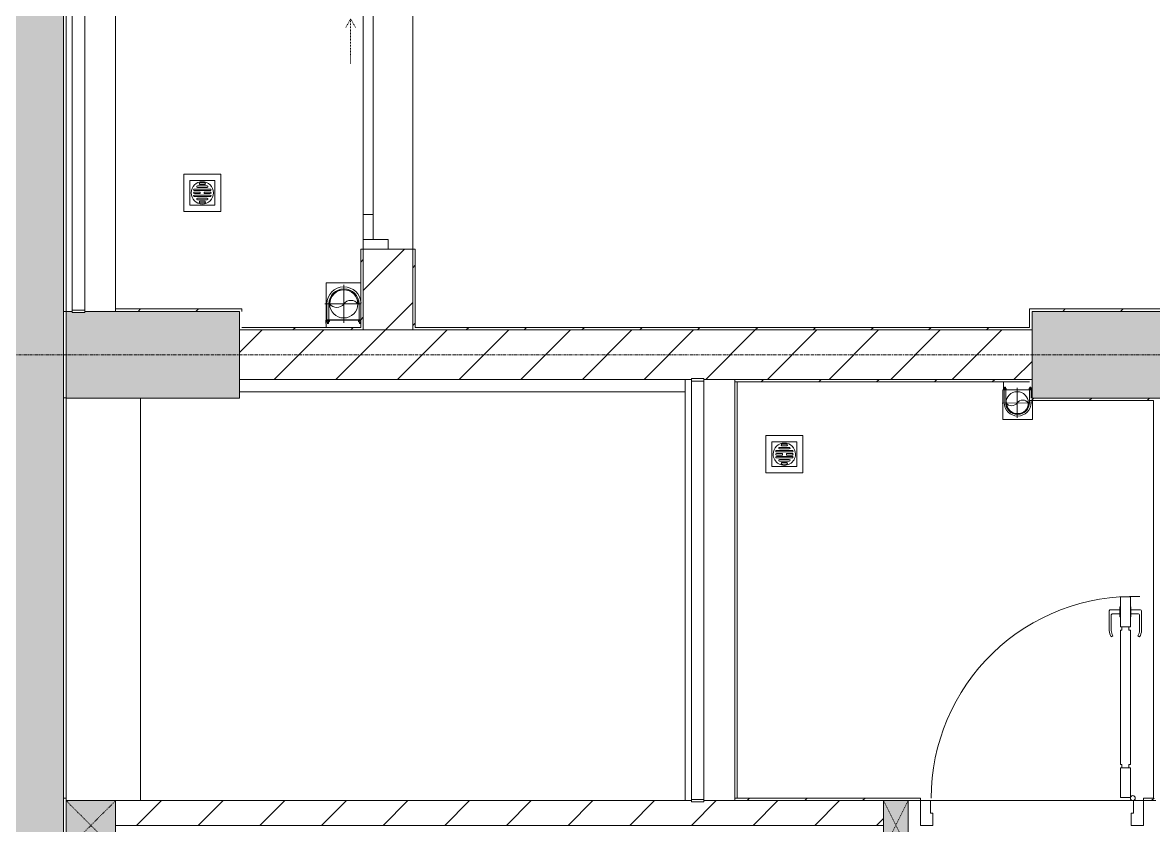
# Model space of a CAD drawing. Header units: millimetres. Extents: x 5359 to 218750, y -16347 to 109893.
# Drawn here: x 33477 to 38043, y 68037 to 71277 of the extents above; entities that cross this region are included whole.
import ezdxf

# ---------------------------------------------------------------- set-up
doc = ezdxf.new("R2010")
doc.units = ezdxf.units.MM
for name, pattern in [('Dash', [6, 3, -3]), ('Grid Line', [22.225, 12.7, -3.175, 3.175, -3.175]), ('IMPORT-CENTER _3_', [10.16, 6.35, -1.27, 1.27, -1.27])]:
    doc.linetypes.add(name, pattern=pattern)
for name, color, linetype, lineweight in [('0-1', 7, 'Continuous', 5), ('A-DETL-GENF-1', 9, 'Continuous', 9), ('A-DOOR', 31, 'Continuous', 9), ('A-DOOR-1', 9, 'Continuous', 9), ('A-DOOR-FRAM', 31, 'Continuous', 9), ('A-DOOR-HDLN', 31, 'Dash', 9), ('A-FLOR-1', 9, 'Continuous', 9), ('A-FLOR-HRAL', 11, 'Continuous', 9), ('A-FLOR-HRAL-1', 9, 'Continuous', 9), ('A-FLOR-PATT', 8, 'Continuous', 9), ('A-WALL', 113, 'Continuous', 9), ('A-WALL-1', 53, 'Continuous', 18), ('A-WALL-2', 9, 'Continuous', 9), ('A-WALL-3', 113, 'Continuous', 18), ('A-WALL-PATT-1', 10, 'Continuous', 9), ('A-WALL-PATT-2', 9, 'Continuous', 9), ('A-WALL-PATT-3', 111, 'Continuous', 9), ('G-IMPT', 8, 'Continuous', 9), ('G-IMPT-1', 8, 'IMPORT-CENTER _3_', 9), ('I-WALL-1', 53, 'Continuous', 18), ('I-WALL-2', 9, 'Continuous', 9), ('M-EQPM', 50, 'Continuous', 9), ('S-BEAM-1', 9, 'Continuous', 9), ('S-COLS-1', 253, 'Continuous', 5), ('S-COLS-2', 53, 'Continuous', 18), ('S-COLS-3', 9, 'Continuous', 9), ('S-COLS-4', 52, 'Continuous', 18), ('S-COLS-5', 52, 'Dash', 9), ('S-COLS-HDLN', 52, 'Dash', 9), ('S-COLS-HDLN-1', 9, 'Dash', 9), ('S-GRID-1', 1, 'Grid Line', 9)]:
    doc.layers.add(name, color=color, linetype=linetype, lineweight=lineweight)
pattern_1 = [(45, (0, 0), (-116.67262, 116.67262), [])]
pattern_2 = [(45, (0, 0), (-124.4508, 124.4508), [])]

# ---------------------------------------------------------------- blocks, each defined once
blk = doc.blocks.new('NCV_TKTC_KET CAU_rvt-1-TKCS_MB ĐỊNH VỊ CỔNG-HÀNG RÀO')
at = {"layer": 'S-COLS-1'}
for points in [[(33727.6, 69761.9), (34352.6, 69761.9), (34352.6, 70111.9), (33727.6, 70111.9), (33727.6, 70106.9), (33677.6, 70106.9), (33677.6, 70111.9), (33652.6, 70111.9), (33652.6, 69761.9), (33677.6, 69761.9)], [(38040.5, 69761.9), (38852.6, 69761.9), (38852.6, 70111.9), (37552.6, 70111.9), (37552.6, 69761.9)]]:
    blk.add_hatch(color=256, dxfattribs=at).paths.add_polyline_path(points)
at = {"layer": 'S-BEAM-1'}
for p, q in [((34352.6, 69836.9), (34352.6, 69786.9)), ((33952.6, 68136.9), (33952.6, 69761.9)), ((34352.6, 69786.9), (36152.6, 69786.9))]:
    blk.add_line(p, q, dxfattribs=at)
at = {"layer": 'S-COLS-2'}
for p, q in [((33652.6, 70111.9), (33652.6, 69761.9)), ((33677.6, 70111.9), (33652.6, 70111.9)), ((34352.6, 70111.9), (33727.6, 70111.9)), ((34352.6, 69761.9), (34352.6, 70111.9)), ((37552.6, 70111.9), (37552.6, 69761.9)), ((38852.6, 70111.9), (37552.6, 70111.9)), ((33652.6, 69761.9), (34352.6, 69761.9)), ((37552.6, 69761.9), (38852.6, 69761.9))]:
    blk.add_line(p, q, dxfattribs=at)
blk = doc.blocks.new('Railing - 50 x 10mm-457210-TKCS_MB ĐỊNH VỊ CỔNG-HÀNG RÀO')
at = {"layer": 'A-FLOR-HRAL-1'}
for p, q in [((25, 5), (-25, 5)), ((-25, 5), (-25, -5)), ((25, -5), (25, 5)), ((-25, -5), (25, -5))]:
    blk.add_line(p, q, dxfattribs=at)
blk = doc.blocks.new('Railing - Railing-850823-TKCS_MB ĐỊNH VỊ CỔNG-HÀNG RÀO')
at = {"layer": 'A-FLOR-HRAL-1'}
for p, q in [((13269.1, 60569.6), (13269.1, 58880.8)), ((13319.1, 58880.8), (13319.1, 60569.6))]:
    blk.add_line(p, q, dxfattribs=at)
for p in [(13294.1, 60574.6), (13294.1, 58875.8)]:
    blk.add_blockref('Railing - 50 x 10mm-457210-TKCS_MB ĐỊNH VỊ CỔNG-HÀNG RÀO', p)
blk = doc.blocks.new('DOOR_CW_01 CANH MO-PANEL KINH - DIG_01-900x2200-CỬA NHÔM KÍNH-400860-TKCS_MB ĐỊNH VỊ CỔNG-HÀNG RÀO')
at = {"layer": 'A-DETL-GENF-1'}
for p, q in [((-397, -182), (-397, -62)), ((-397, -62), (-357, -62)), ((-357, -62), (-357, -182)), ((-357, -182), (-397, -182)), ((-391, -196), (-391, -182)), ((-391, -182), (-363, -182)), ((-363, -182), (-363, -196)), ((-397, -196), (-391, -196)), ((-397, -738), (-397, -196)), ((-357, -196), (-363, -196)), ((-357, -196), (-357, -738)), ((-433.9, -711.2), (-427.3, -715.8)), ((-320.1, -711.2), (-326.7, -715.8)), ((-442, -737), (-442, -816.5)), ((-434, -799.5), (-434, -737)), ((-397, -738), (-391, -738)), ((-357, -752), (-397, -752)), ((-397, -752), (-397, -872)), ((-391, -752), (-391, -738)), ((-363, -752), (-391, -752)), ((-357, -738), (-363, -738)), ((-363, -738), (-363, -752)), ((-357, -872), (-357, -752)), ((-320, -799.5), (-320, -737)), ((-312, -737), (-312, -816.5)), ((-399, -820.5), (-438, -820.5)), ((-399, -803.5), (-430, -803.5)), ((-399, -792.2), (-399, -831.8)), ((-397, -792.2), (-399, -792.2)), ((-397, -792.2), (-397, -831.8)), ((-357, -792.2), (-357, -831.8)), ((-357, -792.2), (-355, -792.2)), ((-355, -792.2), (-355, -831.8)), ((-355, -803.5), (-324, -803.5)), ((-355, -820.5), (-316, -820.5)), ((-399, -831.8), (-397, -831.8)), ((-355, -831.8), (-357, -831.8)), ((-397, -872), (-357, -872))]:
    blk.add_line(p, q, dxfattribs=at)
blk.add_circle((-407, -60), 10, dxfattribs=at)
for centre, radius, start, end in [((-407, -60), 814, 268, 0), ((-397, -737), 45, 145, 180), ((-397, -737), 37, 145, 180), ((-357, -737), 37, 0, 35), ((-357, -737), 45, 360, 35), ((-438, -816.5), 4, 180, 270), ((-430, -799.5), 4, 180, 270), ((-324, -799.5), 4, 270, 0), ((-316, -816.5), 4, 270, 0)]:
    blk.add_arc(centre, radius, start, end, dxfattribs=at)
at = {"layer": 'A-DOOR-1'}
for p, q in [((-450, -50), (-450, 50)), ((-450, 50), (-400, 50)), ((-400, 50), (-400, 0)), ((400, 0), (400, 50)), ((400, 50), (450, 50)), ((450, 50), (450, -50)), ((-410, 0), (-410, -50)), ((-400, 0), (-410, 0)), ((410, 0), (400, 0)), ((410, -50), (410, 0)), ((-410, -50), (-450, -50)), ((-407, -50), (-382, -50)), ((450, -50), (410, -50))]:
    blk.add_line(p, q, dxfattribs=at)
blk = doc.blocks.new('G1_SOF - BO TRU - 100x200-V25-TKCS_MB ĐỊNH VỊ CỔNG-HÀNG RÀO')
at = {"layer": 'S-COLS-3'}
blk.add_hatch(color=256, dxfattribs=at).paths.add_polyline_path([(50, -100), (50, 100), (-50, 100), (-50, -100)])
at = {"layer": 'S-COLS-2'}
for p, q in [((50, 100), (-50, 100)), ((-50, 100), (-50, -100)), ((50, -100), (50, 100)), ((-50, -100), (50, -100))]:
    blk.add_line(p, q, dxfattribs=at)
at = {"layer": 'S-COLS-HDLN-1'}
for p, q in [((50, 100), (-50, -100)), ((-50, 100), (50, -100))]:
    blk.add_line(p, q, dxfattribs=at)
blk = doc.blocks.new('NCV_TKTC_TANG 1_rvt-1-TKCS_MB ĐỊNH VỊ CỔNG-HÀNG RÀO')
at = {"layer": 'A-WALL-PATT-1'}
h = blk.add_hatch(dxfattribs=at)
h.set_pattern_fill('FP_2', color=256, style=0, pattern_type=2)
h.set_pattern_definition(pattern_2)
h.paths.add_polyline_path([(36952.6, 68036.9), (36952.6, 68136.9), (36227.6, 68136.9), (36227.6, 68131.5), (36177.6, 68131.5), (36177.6, 68136.9), (33852.6, 68136.9), (33852.6, 68036.9), (36830.1, 68036.9)])
at = {"layer": 'A-WALL-PATT-2'}
h = blk.add_hatch(dxfattribs=at)
h.set_pattern_fill('FP_3', color=256, style=0, pattern_type=2)
h.set_pattern_definition(pattern_1)
h.paths.add_polyline_path([(34852.6, 70036.9), (34852.6, 70362.4), (34842.6, 70362.3), (34842.6, 70036.9)])
h.paths.add_polyline_path([(34852.6, 72862.4), (34852.6, 73226.9), (34842.6, 73226.9), (34842.6, 72862.4)])
h = blk.add_hatch(dxfattribs=at)
h.set_pattern_fill('FP_3', color=256, style=0, pattern_type=2)
h.set_pattern_definition(pattern_1)
h.paths.add_polyline_path([(35052.6, 70046.9), (35062.6, 70046.9), (35062.6, 70362.4), (35052.6, 70362.4)])
h.paths.add_polyline_path([(35062.6, 72862.4), (35062.6, 73226.9), (35052.6, 73226.9), (35052.6, 72862.4)])
h = blk.add_hatch(dxfattribs=at)
h.set_pattern_fill('FP_3', color=256, style=0, pattern_type=2)
h.set_pattern_definition(pattern_1)
h.paths.add_polyline_path([(34362.6, 70111.9), (34362.6, 70121.9), (33852.6, 70121.9), (33852.6, 70111.9), (34352.6, 70111.9)])
h = blk.add_hatch(dxfattribs=at)
h.set_pattern_fill('FP_3', color=256, style=0, pattern_type=2)
h.set_pattern_definition(pattern_1)
h.paths.add_polyline_path([(38862.7, 70111.9), (38862.7, 70121.9), (37552.7, 70121.9), (37552.7, 70111.9), (38852.7, 70111.9)])
h = blk.add_hatch(dxfattribs=at)
h.set_pattern_fill('FP_3', color=256, style=0, pattern_type=2)
h.set_pattern_definition(pattern_1)
h.paths.add_polyline_path([(34409.2, 70036.9), (34842.6, 70036.9), (34842.6, 70046.9), (34352.6, 70046.9), (34352.6, 70036.9)])
h = blk.add_hatch(dxfattribs=at)
h.set_pattern_fill('FP_3', color=256, style=0, pattern_type=2)
h.set_pattern_definition(pattern_1)
h.paths.add_polyline_path([(36830.1, 70036.9), (37552.7, 70036.9), (37552.7, 70046.9), (35052.6, 70046.9), (35052.6, 70036.9), (35619.7, 70036.9)])
h = blk.add_hatch(dxfattribs=at)
h.set_pattern_fill('FP_3', color=256, style=0, pattern_type=2)
h.set_pattern_definition(pattern_1)
h.paths.add_polyline_path([(37552.6, 69826.9), (37552.6, 69836.9), (36352.6, 69836.9), (36352.6, 69826.9), (37542.6, 69826.9)])
h = blk.add_hatch(dxfattribs=at)
h.set_pattern_fill('FP_3', color=256, style=0, pattern_type=2)
h.set_pattern_definition(pattern_1)
h.paths.add_polyline_path([(38040.5, 69751.9), (38042.6, 69751.9), (38040.5, 69761.9), (37542.6, 69761.9), (37542.6, 69751.9)])
h = blk.add_hatch(dxfattribs=at)
h.set_pattern_fill('FP_3', color=256, style=0, pattern_type=2)
h.set_pattern_definition(pattern_1)
h.paths.add_polyline_path([(37052.2, 68136.9), (37102.6, 68136.9), (37102.6, 68146.9), (36352.6, 68146.9), (36352.6, 68136.9), (36952.6, 68136.9)])
h.paths.add_polyline_path([(38052.6, 68136.9), (38052.6, 68146.9), (38002.6, 68146.9), (38002.6, 68136.9), (38040.5, 68136.9)])
at = {"layer": 'A-FLOR-1'}
for p, q in [((35052.6, 72862.3), (35052.6, 70362.4)), ((35052.6, 70362.4), (35052.6, 72860.3)), ((37962.6, 68136.9), (37142.6, 68136.9))]:
    blk.add_line(p, q, dxfattribs=at)
at = {"layer": 'A-WALL-1'}
for p, q in [((36177.6, 68136.9), (33852.6, 68136.9)), ((33852.6, 68136.9), (33852.6, 68036.9)), ((36952.6, 68136.9), (36227.6, 68136.9)), ((33852.6, 68036.9), (36952.6, 68036.9))]:
    blk.add_line(p, q, dxfattribs=at)
at = {"layer": 'A-WALL-2'}
for p, q in [((36152.6, 68136.9), (36152.6, 69836.9)), ((36352.6, 69826.9), (36352.6, 68146.9)), ((37052.6, 68136.9), (37102.6, 68136.9)), ((38002.6, 68136.9), (38052.6, 68136.9))]:
    blk.add_line(p, q, dxfattribs=at)
at = {"layer": 'I-WALL-1'}
for p, q in [((34842.6, 70362.4), (34842.6, 70046.9)), ((34852.6, 70362.4), (34842.6, 70362.4)), ((34852.6, 70036.9), (34852.6, 70362.3)), ((35052.6, 70362.4), (35052.6, 70046.9)), ((35062.6, 70362.4), (35052.6, 70362.4)), ((35062.6, 70046.9), (35062.6, 70362.4)), ((34362.6, 70121.9), (33852.6, 70121.9)), ((33852.6, 70121.9), (33852.6, 70111.9)), ((33852.6, 70111.9), (34352.6, 70111.9)), ((34362.6, 70111.9), (34362.6, 70121.9)), ((37552.7, 70121.9), (37542.7, 70121.9)), ((37542.7, 70121.9), (37542.7, 70046.9)), ((38862.7, 70121.9), (37552.7, 70121.9)), ((37552.7, 70046.9), (37552.7, 70111.9)), ((37552.7, 70111.9), (38852.7, 70111.9)), ((34352.6, 70046.9), (34352.6, 70036.9)), ((34352.6, 70036.9), (34842.6, 70036.9)), ((34842.6, 70046.9), (34362.6, 70046.9)), ((34842.6, 70036.9), (34852.6, 70036.9)), ((35052.6, 70046.9), (35052.6, 70036.9)), ((35052.6, 70036.9), (37552.7, 70036.9)), ((37542.7, 70046.9), (35062.6, 70046.9)), ((37552.7, 70036.9), (37552.7, 70046.9)), ((37552.6, 69836.9), (36352.6, 69836.9)), ((36352.6, 69836.9), (36352.6, 69826.9)), ((36352.6, 69826.9), (37542.6, 69826.9)), ((37552.6, 69826.9), (37552.6, 69836.9)), ((37542.6, 69761.9), (37542.6, 69751.9)), ((38042.6, 69761.9), (37552.6, 69761.9)), ((38052.6, 69761.9), (38042.6, 69761.9)), ((37542.6, 69751.9), (38042.6, 69751.9)), ((38042.6, 69751.9), (38042.6, 68146.9)), ((37102.6, 68146.9), (36352.6, 68146.9)), ((36352.6, 68146.9), (36352.6, 68136.9)), ((36352.6, 68136.9), (36952.6, 68136.9)), ((37102.6, 68136.9), (37102.6, 68146.9)), ((38042.6, 68146.9), (38002.6, 68146.9)), ((38002.6, 68146.9), (38002.6, 68136.9))]:
    blk.add_line(p, q, dxfattribs=at)
at = {"layer": 'I-WALL-2'}
blk.add_line((36362.6, 69826.9), (36362.6, 68146.9), dxfattribs=at)
at = {"layer": 'A-DOOR-1', "rotation": 180}
blk.add_blockref('DOOR_CW_01 CANH MO-PANEL KINH - DIG_01-900x2200-CỬA NHÔM KÍNH-400860-TKCS_MB ĐỊNH VỊ CỔNG-HÀNG RÀO', (37552.6, 68086.9), dxfattribs=at)
at = {"layer": 'A-FLOR-HRAL-1'}
blk.add_blockref('Railing - Railing-850823-TKCS_MB ĐỊNH VỊ CỔNG-HÀNG RÀO', (22908.5, 9260.7), dxfattribs=at)
at = {"layer": 'S-COLS-3'}
blk.add_blockref('G1_SOF - BO TRU - 100x200-V25-TKCS_MB ĐỊNH VỊ CỔNG-HÀNG RÀO', (37002.6, 68036.9), dxfattribs=at)
blk = doc.blocks.new('Railing - 50 x 10mm-1251311-TKCS_MB ĐỊNH VỊ CỔNG-HÀNG RÀO')
at = {"layer": 'A-FLOR-HRAL'}
for p, q in [((25, 5), (-25, 5)), ((-25, 5), (-25, -5)), ((25, -5), (25, 5)), ((-25, -5), (25, -5))]:
    blk.add_line(p, q, dxfattribs=at)
blk = doc.blocks.new('Railing - Railing-1598235-TKCS_MB ĐỊNH VỊ CỔNG-HÀNG RÀO')
at = {"layer": 'A-FLOR-HRAL'}
for p, q in [((33677.6, 73030.3), (33677.6, 70116.9)), ((33727.6, 70116.9), (33727.6, 73030.3))]:
    blk.add_line(p, q, dxfattribs=at)
for p in [(33702.6, 73035.3), (33702.6, 70111.9)]:
    blk.add_blockref('Railing - 50 x 10mm-1251311-TKCS_MB ĐỊNH VỊ CỔNG-HÀNG RÀO', p)
blk = doc.blocks.new('TKTC_XREF_251221_MB TANG 1 - TKTC_XREF_260130_MB TANG 1_dwg_THU NUOC - THU NUOC-444531-TKCS_MB TẦNG 1-4202120-TKCS_MB ĐỊNH VỊ CỔNG-HÀNG RÀO')
at = {"layer": 'M-EQPM'}
for p, q in [((-23.3, 10.8), (40.9, 10.8)), ((40.9, 4.8), (-23.3, 4.8)), ((-11, 23.3), (28.5, 23.3)), ((28.5, 17.3), (-11, 17.3)), ((-1.1, 35.6), (18.5, 35.6)), ((18.5, 29.6), (-1.1, 29.6)), ((-23.3, -13.6), (40.9, -13.6)), ((40.9, -19.6), (-23.3, -19.6)), ((-11, -26.1), (28.5, -26.1)), ((28.5, -32.1), (-11, -32.1)), ((-1.1, -38.5), (18.5, -38.5)), ((18.5, -44.5), (-1.1, -44.5))]:
    blk.add_line(p, q, dxfattribs=at)
at = {"layer": 'M-EQPM', "flags": 128}
for points in [[(83.7, -79.4), (83.7, 70.6), (-66.3, 70.6), (-66.3, -79.4)], [(58.7, -54.4), (58.7, 45.6), (-41.3, 45.6), (-41.3, -54.4)]]:
    blk.add_lwpolyline(points, close=True, dxfattribs=at)
for points in [[(-23.3, -1.2), (0.7, -1.2), (0.7, -7.2), (-23.3, -7.2)], [(40.9, -7.2), (16.7, -7.2), (16.7, -1.2), (40.9, -1.2)]]:
    blk.add_lwpolyline(points, dxfattribs=at)
at = {"layer": 'M-EQPM'}
for centre, radius, start, end in [((8.7, -4.4), 45, 360, 180), ((8.7, -4.4), 45, 360, 180), ((-23.3, 7.8), 3, 90, 270), ((-11, 20.3), 3, 90, 270), ((-1.1, 32.6), 3, 90, 270), ((18.5, 32.6), 3, 270, 90), ((28.5, 20.3), 3, 270, 90), ((40.9, 7.8), 3, 270, 90), ((8.7, -4.4), 45, 180, 360), ((8.7, -4.4), 45, 180, 360), ((-23.3, -4.2), 3, 90, 270), ((-23.3, -16.6), 3, 90, 270), ((-11, -29.1), 3, 90, 270), ((-1.1, -41.5), 3, 90, 270), ((18.5, -41.5), 3, 270, 90), ((28.5, -29.1), 3, 270, 90), ((40.9, -4.2), 3, 270, 90), ((40.9, -16.6), 3, 270, 90)]:
    blk.add_arc(centre, radius, start, end, dxfattribs=at)
blk = doc.blocks.new('TKTC_XREF_251221_MB TANG 1 - TKTC_XREF_260130_MB TANG 1_dwg_THU NUOC - THU NUOC-444531-TKCS_MB TẦNG 1-4202124-TKCS_MB ĐỊNH VỊ CỔNG-HÀNG RÀO')
at = {"layer": 'M-EQPM'}
for p, q in [((-23.3, 10.8), (40.9, 10.8)), ((40.9, 4.8), (-23.3, 4.8)), ((-11, 23.3), (28.5, 23.3)), ((28.5, 17.3), (-11, 17.3)), ((-1.1, 35.6), (18.5, 35.6)), ((18.5, 29.6), (-1.1, 29.6)), ((-23.3, -13.6), (40.9, -13.6)), ((40.9, -19.6), (-23.3, -19.6)), ((-11, -26.1), (28.5, -26.1)), ((28.5, -32.1), (-11, -32.1)), ((-1.1, -38.5), (18.5, -38.5)), ((18.5, -44.5), (-1.1, -44.5))]:
    blk.add_line(p, q, dxfattribs=at)
at = {"layer": 'M-EQPM', "flags": 128}
for points in [[(83.7, -79.4), (83.7, 70.6), (-66.3, 70.6), (-66.3, -79.4)], [(58.7, -54.4), (58.7, 45.6), (-41.3, 45.6), (-41.3, -54.4)]]:
    blk.add_lwpolyline(points, close=True, dxfattribs=at)
for points in [[(-23.3, -1.2), (0.7, -1.2), (0.7, -7.2), (-23.3, -7.2)], [(40.9, -7.2), (16.7, -7.2), (16.7, -1.2), (40.9, -1.2)]]:
    blk.add_lwpolyline(points, dxfattribs=at)
at = {"layer": 'M-EQPM'}
for centre, radius, start, end in [((8.7, -4.4), 45, 360, 180), ((8.7, -4.4), 45, 360, 180), ((-23.3, 7.8), 3, 90, 270), ((-11, 20.3), 3, 90, 270), ((-1.1, 32.6), 3, 90, 270), ((18.5, 32.6), 3, 270, 90), ((28.5, 20.3), 3, 270, 90), ((40.9, 7.8), 3, 270, 90), ((8.7, -4.4), 45, 180, 360), ((8.7, -4.4), 45, 180, 360), ((-23.3, -4.2), 3, 90, 270), ((-23.3, -16.6), 3, 90, 270), ((-11, -29.1), 3, 90, 270), ((-1.1, -41.5), 3, 90, 270), ((18.5, -41.5), 3, 270, 90), ((28.5, -29.1), 3, 270, 90), ((40.9, -4.2), 3, 270, 90), ((40.9, -16.6), 3, 270, 90)]:
    blk.add_arc(centre, radius, start, end, dxfattribs=at)
blk = doc.blocks.new('TKTC_XREF_251221_MB TANG 1 - TKTC_XREF_260130_MB TANG 1_dwg_CUM U_DN100-V141-TKCS_MB ĐỊNH VỊ CỔNG-HÀNG RÀO')
at = {"layer": 'G-IMPT'}
blk.add_hatch(color=256, dxfattribs=at).paths.add_polyline_path([(61, 0), (58.9, -15.8), (52.8, -30.5), (43.1, -43.1), (30.5, -52.8), (15.8, -58.9), (0, -61), (0, -57), (14.8, -55.1), (28.5, -49.4), (40.3, -40.3), (49.4, -28.5), (55.1, -14.8), (57, 0), (55.1, 14.8), (49.4, 28.5), (40.3, 40.3), (28.5, 49.4), (14.8, 55.1), (0, 57), (0, 61), (15.8, 58.9), (30.5, 52.8), (43.1, 43.1), (52.8, 30.5), (58.9, 15.8)])
for p, q in [((-79.1, 66.6), (-79.1, 63.4)), ((-76.6, 66.6), (-76.6, 63.4)), ((-74.6, 66.6), (-74.6, 63.4)), ((-72.7, 69.3), (-72.7, 60.7)), ((-66.9, 67.9), (-71.7, 67.9)), ((-66.9, 62.1), (-71.7, 62.1)), ((-65, 69), (0, 69)), ((-79.1, -63.4), (-79.1, -66.6)), ((-76.6, -63.4), (-76.6, -66.6)), ((-74.6, -63.4), (-74.6, -66.6)), ((-72.7, -60.7), (-72.7, -69.3)), ((-66.9, -62.1), (-71.7, -62.1)), ((-66.9, -67.9), (-71.7, -67.9)), ((-65, -61), (-22.8, -61)), ((-65, -69), (-22.8, -69)), ((-10.1, -69), (0, -69))]:
    blk.add_line(p, q, dxfattribs=at)
at = {"layer": 'G-IMPT', "flags": 128}
for points in [[(-72.7, 67.6), (-78.1, 67.6), (-78.1, 62.4), (-72.7, 62.4)], [(-71.7, 59.2), (-66.9, 59.2), (-66.9, 70.8), (-71.7, 70.8)], [(-66.9, 70.8), (-66.9, 72.7), (-65, 72.7), (-65, 57.3), (-66.9, 57.3), (-66.9, 59.2)], [(-65, 61), (0, 61), (0, 57)], [(-66.9, -59.2), (-66.9, -57.3), (-65, -57.3), (-65, -72.7), (-66.9, -72.7), (-66.9, -70.8)], [(-10.1, -61), (0, -61), (0, -57)], [(-72.7, -62.4), (-78.1, -62.4), (-78.1, -67.6), (-72.7, -67.6)], [(-71.7, -70.8), (-66.9, -70.8), (-66.9, -59.2), (-71.7, -59.2)]]:
    blk.add_lwpolyline(points, dxfattribs=at)
at = {"layer": 'G-IMPT'}
for centre, radius, start, end in [((-78.1, 66.6), 0.96, 90, 180), ((-78.1, 63.4), 0.96, 180, 270), ((-71.1, 69.3), 1.56, 112.61986, 247.38014), ((-67.9, 65), 4.8, 143.1301, 216.8699), ((-71.1, 60.7), 1.56, 112.61986, 247.38014), ((0, 0), 69, 270, 90), ((0, 0), 61, 270, 90), ((0, 0), 57, 270, 90), ((-78.1, -63.4), 0.96, 90, 180), ((-78.1, -66.6), 0.96, 180, 270), ((-71.1, -60.7), 1.56, 112.61986, 247.38014), ((-67.9, -65), 4.8, 143.1301, 216.8699), ((-71.1, -69.3), 1.56, 112.61986, 247.38014)]:
    blk.add_arc(centre, radius, start, end, dxfattribs=at)
blk = doc.blocks.new('TKTC_XREF_251221_MB TANG 1 - TKTC_XREF_260130_MB TANG 1_dwg_$cc-4202114-TKCS_MB ĐỊNH VỊ CỔNG-HÀNG RÀO')
at = {"layer": 'G-IMPT'}
blk.add_circle((0, 0), 0.5, dxfattribs=at)
for centre, radius, start, end in [((0, 0), 0.5, 90, 270), ((0.188, 0.25), 0.313, 126.8699, 233.1301), ((-0.188, -0.25), 0.313, 306.8699, 53.1301)]:
    blk.add_arc(centre, radius, start, end, dxfattribs=at)
at = {"layer": 'G-IMPT-1'}
for p, q in [((0, -0.673), (0, 0.673)), ((-0.673, 0), (0.673, 0))]:
    blk.add_line(p, q, dxfattribs=at)
blk = doc.blocks.new('TKTC_XREF_251221_MB TANG 1 - TKTC_XREF_260130_MB TANG 1_dwg_CUM U_DN100-V187-TKCS_MB ĐỊNH VỊ CỔNG-HÀNG RÀO')
at = {"layer": 'G-IMPT'}
blk.add_hatch(color=256, dxfattribs=at).paths.add_polyline_path([(0, 61), (0, 57), (14.8, 55.1), (28.5, 49.4), (40.3, 40.3), (49.4, 28.5), (55.1, 14.8), (57, 0), (55.1, -14.8), (49.4, -28.5), (40.3, -40.3), (28.5, -49.4), (14.8, -55.1), (0, -57), (0, -61), (15.8, -58.9), (30.5, -52.8), (43.1, -43.1), (52.8, -30.5), (58.9, -15.8), (61, 0), (58.9, 15.8), (52.8, 30.5), (43.1, 43.1), (30.5, 52.8), (15.8, 58.9)])
for p, q in [((-79.1, 66.6), (-79.1, 63.4)), ((-76.6, 66.6), (-76.6, 63.4)), ((-74.6, 66.6), (-74.6, 63.4)), ((-72.7, 69.3), (-72.7, 60.7)), ((-66.9, 67.9), (-71.7, 67.9)), ((-66.9, 62.1), (-71.7, 62.1)), ((-65, 69), (0, 69)), ((-79.1, -63.4), (-79.1, -66.6)), ((-76.6, -63.4), (-76.6, -66.6)), ((-74.6, -63.4), (-74.6, -66.6)), ((-72.7, -60.7), (-72.7, -68.3)), ((-66.9, -62.1), (-71.7, -62.1)), ((-66.9, -67.9), (-71.7, -67.9))]:
    blk.add_line(p, q, dxfattribs=at)
at = {"layer": 'G-IMPT', "flags": 128}
for points in [[(-72.7, 67.6), (-78.1, 67.6), (-78.1, 62.4), (-72.7, 62.4)], [(-71.7, 59.2), (-66.9, 59.2), (-66.9, 70.8), (-71.7, 70.8)], [(-66.9, 70.8), (-66.9, 72.7), (-65, 72.7), (-65, 57.3), (-66.9, 57.3), (-66.9, 59.2)], [(-65, 61), (0, 61), (0, 57)], [(-72.7, -62.4), (-78.1, -62.4), (-78.1, -67.6), (-72.7, -67.6)], [(-66.9, -68.3), (-66.9, -59.2), (-71.7, -59.2)], [(-66.9, -59.2), (-66.9, -57.3), (-65, -57.3), (-65, -68.3)], [(-65, -61), (0, -61), (0, -57)]]:
    blk.add_lwpolyline(points, dxfattribs=at)
at = {"layer": 'G-IMPT'}
for centre, radius, start, end in [((-78.1, 66.6), 0.96, 90, 180), ((-78.1, 63.4), 0.96, 180, 270), ((-71.1, 69.3), 1.56, 112.6199, 247.3801), ((-67.9, 65), 4.8, 143.1301, 216.8699), ((-71.1, 60.7), 1.56, 112.6199, 247.3801), ((0, 0), 69, 271.9548, 90), ((0, 0), 61, 270, 90), ((0, 0), 57, 270, 90), ((-78.1, -63.4), 0.96, 90, 180), ((-78.1, -66.6), 0.96, 180, 270), ((-71.1, -60.7), 1.56, 112.6199, 247.3801), ((-67.9, -65), 4.8, 143.1301, 216.8699)]:
    blk.add_arc(centre, radius, start, end, dxfattribs=at)
blk = doc.blocks.new('TKTC_XREF_251221_MB TANG 1 - TKTC_XREF_260130_MB TANG 1_dwg_$cc-V136-TKCS_MB ĐỊNH VỊ CỔNG-HÀNG RÀO')
at = {"layer": 'G-IMPT'}
blk.add_circle((0, 0), 0.5, dxfattribs=at)
for centre, radius, start, end in [((0, 0), 0.5, 90, 270), ((0.188, 0.25), 0.313, 126.8699, 233.1301), ((-0.188, -0.25), 0.313, 306.8699, 53.1301)]:
    blk.add_arc(centre, radius, start, end, dxfattribs=at)
at = {"layer": 'G-IMPT-1'}
for p, q in [((0, -0.673), (0, 0.607)), ((-0.673, 0), (0.673, 0))]:
    blk.add_line(p, q, dxfattribs=at)
blk = doc.blocks.new('TKTC_XREF_251221_MB TANG 1 - TKTC_XREF_260130_MB TANG 1_dwg-4202109-TKCS_MB ĐỊNH VỊ CỔNG-HÀNG RÀO')
at = {"layer": 'G-IMPT'}
for p, q in [((-168309.1, -331269.6), (-168449.6, -331269.6)), ((-165714.9, -331519.7), (-165714.9, -331551.4)), ((-165714.9, -331551.4), (-165599.1, -331551.4)), ((-169499.1, -331584.7), (-169499.1, -333209.7))]:
    blk.add_line(p, q, dxfattribs=at)
at = {"layer": 'G-IMPT', "flags": 128}
for points in [[(-168449.6, -331269.6), (-168449.6, -331119.9), (-168309.1, -331119.9)], [(-168309.1, -331269.7), (-168449.9, -331269.7), (-168449.7, -331299.7)], [(-165599.1, -331551.4), (-165716.7, -331551.4), (-165716.7, -331671.4)], [(-165716.7, -331671.4), (-165597.1, -331671.4), (-165597.1, -331594.7)]]:
    blk.add_lwpolyline(points, dxfattribs=at)
blk.add_blockref('TKTC_XREF_251221_MB TANG 1 - TKTC_XREF_260130_MB TANG 1_dwg_THU NUOC - THU NUOC-444531-TKCS_MB TẦNG 1-4202120-TKCS_MB ĐỊNH VỊ CỔNG-HÀNG RÀO', (-168957.9, -330752))
for name, p, xscale, yscale, zscale, rotation in [('TKTC_XREF_251221_MB TANG 1 - TKTC_XREF_260130_MB TANG 1_dwg_$cc-V136-TKCS_MB ĐỊNH VỊ CỔNG-HÀNG RÀO', (-168378.1, -331204.7), 113.7150000000073, 113.7150000000073, 113.7150000000073, 269.9990086637467), ('TKTC_XREF_251221_MB TANG 1 - TKTC_XREF_260130_MB TANG 1_dwg_CUM U_DN100-V187-TKCS_MB ĐỊNH VỊ CỔNG-HÀNG RÀO', (-168377.2, -331204.7), 0.9975000000000007, 0.9975000000000007, 0.9975000000000007, 90.00099133829464), ('TKTC_XREF_251221_MB TANG 1 - TKTC_XREF_260130_MB TANG 1_dwg_$cc-4202114-TKCS_MB ĐỊNH VỊ CỔNG-HÀNG RÀO', (-165659.1, -331604.3), 90.00000000005122, 90.00000000005122, 90.00000000005122, 90.37402677993775)]:
    blk.add_blockref(name, p, dxfattribs=dict(xscale=xscale, yscale=yscale, zscale=zscale, rotation=rotation))
at = {"extrusion": (0, 0, -1), "xscale": 0.7894736842105242, "yscale": 0.7894736842105242, "zscale": -0.7894736842105242, "rotation": 269.9999999984438}
blk.add_blockref('TKTC_XREF_251221_MB TANG 1 - TKTC_XREF_260130_MB TANG 1_dwg_CUM U_DN100-V141-TKCS_MB ĐỊNH VỊ CỔNG-HÀNG RÀO', (165657.3, -331602.7), dxfattribs=at)
at = {"extrusion": (0, 0, -1), "zscale": -1, "rotation": 180}
blk.add_blockref('TKTC_XREF_251221_MB TANG 1 - TKTC_XREF_260130_MB TANG 1_dwg_THU NUOC - THU NUOC-444531-TKCS_MB TẦNG 1-4202124-TKCS_MB ĐỊNH VỊ CỔNG-HÀNG RÀO', (166607.8, -331815.8), dxfattribs=at)
blk = doc.blocks.new('TKTC_XREF_251221_MB TANG 1 - TKTC_XREF_251221_MB TANG 1-2038492-TKCS_MB ĐỊNH VỊ CỔNG-HÀNG RÀO')
blk.add_blockref('TKTC_XREF_251221_MB TANG 1 - TKTC_XREF_260130_MB TANG 1_dwg-4202109-TKCS_MB ĐỊNH VỊ CỔNG-HÀNG RÀO', (169499.1, 384109.7))
blk = doc.blocks.new('G1_SOF - BO TRU - 200x200-3050151-TKCS_MB ĐỊNH VỊ CỔNG-HÀNG RÀO')
at = {"layer": 'S-COLS-HDLN'}
for p, q in [((-100, 100), (100, -100)), ((100, 100), (-100, -100))]:
    blk.add_line(p, q, dxfattribs=at)
blk = doc.blocks.new('DEG_02-DEG_03 - DEG_02-2500x2400mm-CỬA ĐI 02 CÁNH TRƯỢT-625766-TKCS_MB ĐỊNH VỊ CỔNG-HÀNG RÀO')
at = {"layer": 'A-DOOR'}
for p, q in [((-1110, 100), (-1210, 100)), ((-1210, 100), (-1210, 60)), ((-1110, 60), (-1110, 100)), ((-1110, 100), (-50, 100)), ((50, 100), (-50, 100)), ((-50, 100), (-50, 60)), ((50, 60), (50, 100)), ((-1210, 60), (-1110, 60)), ((-50, 60), (-1110, 60)), ((50, 60), (-50, 60)), ((-50, 60), (-50, 20)), ((-50, 60), (50, 60)), ((50, 20), (50, 60)), ((50, 60), (1110, 60)), ((1210, 60), (1110, 60)), ((1110, 60), (1110, 20)), ((1210, 20), (1210, 60)), ((-50, 20), (50, 20)), ((1110, 20), (50, 20)), ((1110, 20), (1210, 20))]:
    blk.add_line(p, q, dxfattribs=at)
at = {"layer": 'A-DOOR-FRAM'}
for p, q in [((-1210, 100), (-1250, 100)), ((-1250, 100), (-1250, 0)), ((-1210, 0), (-1210, 100)), ((1250, 100), (1210, 100)), ((1210, 100), (1210, 0)), ((1250, 0), (1250, 100)), ((-1250, 0), (-1210, 0)), ((1210, 0), (1250, 0))]:
    blk.add_line(p, q, dxfattribs=at)
at = {"layer": 'A-DOOR-HDLN'}
for p, q in [((-500.4, 151.1), (-320.4, 151.1)), ((-320.4, 151.1), (-355, 171.1)), ((-320.4, 151.1), (-355, 131.1)), ((320.4, 151.1), (355, 171.1)), ((320.4, 151.1), (355, 131.1)), ((500.4, 151.1), (320.4, 151.1))]:
    blk.add_line(p, q, dxfattribs=at)

msp = doc.modelspace()

# ---------------------------------------------------------------- hatches: boundary and pattern name
at = {"layer": 'A-FLOR-PATT'}
h = msp.add_hatch(dxfattribs=at)
h.set_pattern_fill('FP_14', color=256, style=0, pattern_type=2)
h.set_pattern_definition([(0, (167.64, 11.2), (558.8, 558.8), [83.82, -16.764, 22.352, -16.764, -419.1]), (0, (167.64, 11.2), (558.8, 558.8), [-139.7, 83.82, -335.28]), (0, (139.7, 27.94), (558.8, 558.8), [55.88, -41.91, 83.82, -41.91, -335.28]), (0, (139.7, 27.94), (558.8, 558.8), [-223.52, 55.88, -279.4]), (0, (335.3, 251.46), (558.8, 558.8), [69.85, -27.94, 69.85, -391.16]), (0, (55.9, 363.2), (558.8, 558.8), [27.94, -55.88, 27.94, -447.04]), (90, (111.76, 363.2), (-558.8, 558.8), [50.292, -508.508]), (90, (279.4, 27.94), (-558.8, 558.8), [55.88, -502.92]), (90, (419.1, 251.46), (-558.8, 558.8), [55.88, -502.92]), (45, (352.04, 22.35), (0, 558.7996), [55.88, -734.383]), (135, (206.76, 22.35), (-558.7996, 0), [55.88, -734.383]), (63.435, (335.28, 25.15), (-0.0005, 558.8001), [55.88, -1193.635]), (75.964, (307.34, 27.94), (-0.00237, 558.80038), [55.88, -2248.111]), (75.964, (447.04, 251.46), (-0.00237, 558.80038), [44.704, -2259.287]), (75.964, (122.94, 363.22), (-0.00237, 558.80038), [39.116, -2264.875]), (104.036, (251.46, 27.94), (0.00237, 558.80038), [55.88, -2248.111]), (104.036, (391.16, 251.46), (0.00237, 558.80038), [44.704, -2259.287]), (104.036, (100.58, 363.22), (0.00237, 558.80038), [39.116, -2264.875]), (116.565, (223.52, 25.15), (0.0005, 558.8001), [55.88, -1193.634])])
h.paths.add_polyline_path([(33642.6, 17336.9), (33642.6, 33737.4), (31203.5, 33737.4), (31203.5, 18236.9), (31211.1, 18125), (31226.1, 18036.7), (31254, 17939.7), (31292.6, 17846.4), (31341.4, 17758.1), (31399.9, 17675.8), (31480, 17589), (31547.2, 17529.8), (31624.7, 17474.9), (31713, 17426.1), (31806.2, 17387.4), (31903.2, 17359.5), (32002.7, 17342.6), (32103.5, 17336.9), (33198.8, 17336.9)])
h.paths.add_polyline_path([(31203.5, 37137.4), (33642.6, 37137.4), (33642.6, 78246.9), (35752.6, 78246.9), (35752.6, 79046.9), (38162.6, 79046.9), (38162.6, 79036.9), (38152.6, 79036.9), (38152.6, 78246.9), (42252.6, 78246.9), (42252.6, 78646.9), (42552.6, 78646.9), (42552.6, 79236.9), (36103.5, 79236.9), (35855.3, 79230.6), (35607.8, 79211.8), (35361.5, 79180.4), (35117.1, 79136.6), (34875.3, 79080.5), (34636.6, 79012.2), (34401.7, 78931.9), (34171.2, 78839.8), (33945.6, 78736.2), (33725.5, 78621.2), (33510, 78494.3), (33269, 78332.8), (33092.2, 78202), (32897.2, 78041.7), (32711.6, 77872.5), (32535.6, 77694.7), (32369.5, 77508.9), (32213.4, 77315.4), (32067.7, 77114.8), (31932.5, 76907.4), (31806.3, 76690.2), (31693.9, 76472.3), (31583.6, 76226.6), (31502.6, 76021.4), (31423.8, 75788.4), (31356.8, 75551.8), (31301.8, 75312.4), (31258.9, 75070.6), (31228.2, 74827), (31209.7, 74582.3), (31203.5, 74336.9), (31205.6, 62059.7), (31211.4, 62000.9), (31234, 61917.3), (31258, 61859.3), (31299, 61792.4), (31349.9, 61732.8), (31409.6, 61681.8), (31476.5, 61640.8), (31549, 61610.8), (31625.3, 61592.5), (31703.5, 61586.3), (32403.5, 61586.3), (32403.5, 40886.3), (31703.5, 40886.3), (31618.1, 40878.5), (31534.5, 40855.8), (31476.5, 40831.8), (31409.6, 40790.8), (31349.9, 40739.9), (31299, 40680.2), (31258, 40613.3), (31228, 40540.8), (31209.7, 40464.6), (31203.5, 40362.1), (31203.5, 38882.8)])
h.paths.add_polyline_path([(62552.6, 78236.9), (62432.4, 78384.4), (62310.9, 78513.5), (62180.6, 78633.7), (62021.7, 78758.5), (61896, 78845), (61742.9, 78935.1), (61583.3, 79014.3), (61418.9, 79081.8), (61250.4, 79137.3), (61078.8, 79180.8), (60904.8, 79211.9), (60728.8, 79230.6), (60552.6, 79236.9), (46052.6, 79236.9), (46052.6, 78648.6), (46352.6, 78648.6), (46352.6, 78638.6), (46352.6, 78636.9), (46352.6, 78246.9), (54962.6, 78246.9), (54962.6, 78236.9), (62545, 78236.9)])
at = {"layer": 'A-WALL-PATT-3'}
h = msp.add_hatch(dxfattribs=at)
h.set_pattern_fill('FP_1', color=256, style=0, pattern_type=2)
h.set_pattern_definition(pattern_2)
h.paths.add_polyline_path([(35052.6, 70036.9), (35052.6, 70362.3), (34852.6, 70362.3), (34852.6, 70036.9), (35014.4, 70036.9)])
h.paths.add_polyline_path([(34952.6, 72862.3), (35052.6, 72862.3), (35052.6, 73236.9), (34852.6, 73236.9), (34852.6, 72862.3)])
h = msp.add_hatch(dxfattribs=at)
h.set_pattern_fill('FP_1', color=256, style=0, pattern_type=2)
h.set_pattern_definition(pattern_2)
h.paths.add_polyline_path([(37435.3, 69836.9), (37552.6, 69836.9), (37552.6, 70036.9), (34352.6, 70036.9), (34352.6, 69836.9), (36177.6, 69836.9), (36177.6, 69840.3), (36227.6, 69840.3), (36227.6, 69836.9), (36830.1, 69836.9)])
at = {"layer": 'S-COLS-1'}
msp.add_hatch(color=256, dxfattribs=at).paths.add_polyline_path([(33652.6, 67936.9), (33852.6, 67936.9), (33852.6, 68136.9), (33652.6, 68136.9)])

# ---------------------------------------------------------------- linework, layer by layer
at = {"layer": 'A-WALL'}
for p, q in [((33642.6, 70111.9), (33642.6, 73035.7)), ((33652.6, 73035.7), (33652.6, 70111.9)), ((33852.6, 73035.3), (33852.6, 70121.9)), ((35052.6, 72862.3), (35052.6, 70362.4)), ((33642.6, 68146.9), (33642.6, 69762.3)), ((33652.6, 69761.9), (33652.6, 68136.9))]:
    msp.add_line(p, q, dxfattribs=at)
at = {"layer": 'A-WALL-3'}
for p, q in [((34852.6, 70362.3), (34852.6, 70036.9)), ((35052.6, 70362.3), (34952.6, 70362.3)), ((35052.6, 70036.9), (35052.6, 70362.3)), ((33652.6, 70111.9), (33642.6, 70111.9)), ((33642.6, 70111.9), (33642.6, 69762.3)), ((33652.6, 69762.3), (33652.6, 70111.9)), ((37552.6, 70036.9), (34352.6, 70036.9)), ((34352.6, 70036.9), (34352.6, 69836.9)), ((37552.6, 69836.9), (37552.6, 70036.9)), ((34352.6, 69836.9), (36177.6, 69836.9)), ((36227.6, 69836.9), (37552.6, 69836.9)), ((33642.6, 69762.3), (33652.6, 69762.3)), ((33652.6, 68146.9), (33642.6, 68146.9)), ((33642.6, 68146.9), (33642.6, 65040.9)), ((33652.6, 67936.9), (33652.6, 68136.9))]:
    msp.add_line(p, q, dxfattribs=at)
at = {"layer": 'S-COLS-4'}
for p, q in [((33852.6, 68136.9), (33652.6, 68136.9)), ((33652.6, 68136.9), (33652.6, 67936.9)), ((33852.6, 67936.9), (33852.6, 68136.9))]:
    msp.add_line(p, q, dxfattribs=at)
at = {"layer": 'S-GRID-1'}
for p, q in [((33652.6, 13102.5), (33652.6, 80482.7)), ((131551.8, 69936.9), (24837.1, 69936.9))]:
    msp.add_line(p, q, dxfattribs=at)

# ---------------------------------------------------------------- block references
at = {"layer": '0-1'}
for name in ['NCV_TKTC_KET CAU_rvt-1-TKCS_MB ĐỊNH VỊ CỔNG-HÀNG RÀO', 'NCV_TKTC_TANG 1_rvt-1-TKCS_MB ĐỊNH VỊ CỔNG-HÀNG RÀO']:
    msp.add_blockref(name, (0, 0), dxfattribs=at)
at = {"layer": 'A-DOOR', "rotation": 89.9999999999999}
msp.add_blockref('DEG_02-DEG_03 - DEG_02-2500x2400mm-CỬA ĐI 02 CÁNH TRƯỢT-625766-TKCS_MB ĐỊNH VỊ CỔNG-HÀNG RÀO', (34952.6, 71612.3), dxfattribs=at)
at = {"layer": 'A-FLOR-HRAL'}
msp.add_blockref('Railing - Railing-1598235-TKCS_MB ĐỊNH VỊ CỔNG-HÀNG RÀO', (0, 0), dxfattribs=at)
at = {"layer": 'M-EQPM'}
msp.add_blockref('TKTC_XREF_251221_MB TANG 1 - TKTC_XREF_251221_MB TANG 1-2038492-TKCS_MB ĐỊNH VỊ CỔNG-HÀNG RÀO', (33652.6, 17236.9), dxfattribs=at)
at = {"layer": 'S-COLS-5'}
msp.add_blockref('G1_SOF - BO TRU - 200x200-3050151-TKCS_MB ĐỊNH VỊ CỔNG-HÀNG RÀO', (33752.6, 68036.9), dxfattribs=at)

doc.saveas('drawing.dxf')
